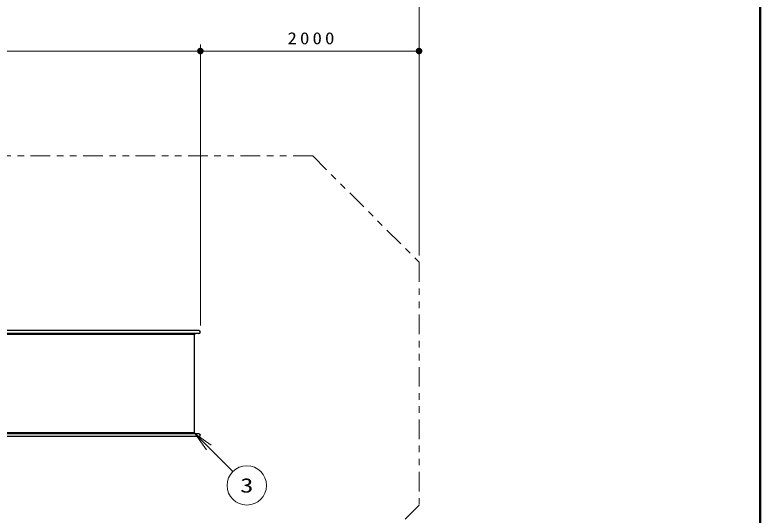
# Model space of a CAD drawing. Units: millimetres on the paper, scale 1:60. Extents: x -385 to 0, y -594 to 267.
# Drawn here: x -113.6 to 0, y 75.1 to 151.4 of the extents above; entities that cross this region are included whole.
import ezdxf
from ezdxf.enums import TextEntityAlignment as Align

# ---------------------------------------------------------------- set-up
doc = ezdxf.new("R2010")
doc.units = ezdxf.units.MM
doc.linetypes.add('USER3', pattern=[8, 3, -1, 1, -1, 1, -1])
doc.layers.add('1_60', color=2, linetype='Continuous', lineweight=25)
doc.layers.add('LY_3', color=7, linetype='Continuous', lineweight=13)
doc.styles.add('ＭＳ ゴシック', font='')
doc.styles.get('ＭＳ ゴシック').set_extended_font_data('MS Gothic')

# ---------------------------------------------------------------- blocks, each defined once
blk = doc.blocks.new('filled_dot')
at = {"color": 0, "linetype": 'Continuous', "lineweight": -2, "const_width": 1.25}
blk.add_lwpolyline([(-0.625, 0, 1), (0.625, 0, 1)], format="xyb", close=True, dxfattribs=at)

msp = doc.modelspace()

# ---------------------------------------------------------------- linework, layer by layer
at = {"layer": '1_60', "color": 7, "lineweight": 13}
for p, q in [((-51.989, 146.86), (-51.989, 156.86)), ((-85.322, 103.97), (-85.322, 146.86)), ((-51.989, 114.651), (-51.989, 146.86)), ((-286.708, 145.86), (-85.322, 145.86)), ((-85.322, 145.86), (-51.989, 145.86)), ((-84.364, 85.002), (-86.132, 87.476)), ((-86.132, 87.476), (-83.657, 85.709)), ((-86.132, 87.476), (-84.011, 85.355)), ((-86.132, 87.476), (-80.366, 81.711))]:
    msp.add_line(p, q, dxfattribs=at)
at = {"layer": '1_60', "linetype": 'USER3', "lineweight": 13}
for p, q in [((-68.197, 129.86), (-158.444, 129.86)), ((-68.197, 129.86), (-51.989, 113.651)), ((-51.989, 113.651), (-51.989, 76.568)), ((-51.989, 76.568), (-68.197, 60.36))]:
    msp.add_line(p, q, dxfattribs=at)
at = {"layer": '1_60', "color": 190}
for p, q in [((-85.548, 103.197), (-127.865, 103.197)), ((-85.548, 102.743), (-127.865, 102.743)), ((-86.215, 102.62), (-127.698, 102.62)), ((-86.287, 102.62), (-86.287, 87.6)), ((-86.131, 102.743), (-86.131, 102.703)), ((-85.548, 87.477), (-127.865, 87.477)), ((-86.215, 87.6), (-127.698, 87.6)), ((-86.131, 87.477), (-86.131, 87.517)), ((-85.548, 87.023), (-127.865, 87.023))]:
    msp.add_line(p, q, dxfattribs=at)
at = {"layer": '1_60', "color": 7, "lineweight": 13}
msp.add_circle((-78.245, 79.589), 3, dxfattribs=at)
at = {"layer": '1_60', "color": 190}
for centre, radius, start, end in [((-86.215, 102.703), 0.0833, 270, 0), ((-85.548, 102.97), 0.227, 270, 90), ((-86.215, 87.517), 0.0833, 0, 90), ((-85.548, 87.25), 0.227, 270, 90)]:
    msp.add_arc(centre, radius, start, end, dxfattribs=at)
at = {"layer": 'LY_3', "lineweight": 50}
msp.add_line((0, 0), (0, 267), dxfattribs=at)

# ---------------------------------------------------------------- block references
at = {"layer": '1_60', "color": 7, "lineweight": 13, "xscale": 0.4, "yscale": 0.4, "rotation": 180}
for p in [(-85.322, 145.86), (-51.989, 145.86)]:
    msp.add_blockref('filled_dot', p, dxfattribs=at)
at = {"layer": '1_60', "color": 7, "lineweight": 13, "xscale": 0.4, "yscale": 0.4}
msp.add_blockref('filled_dot', (-85.322, 145.86), dxfattribs=at)

# ---------------------------------------------------------------- texts
at = {"layer": '1_60', "color": 7, "style": 'ＭＳ ゴシック', "width": 1.35}
msp.add_text('3', height=2.199, dxfattribs=at).set_placement((-78.245, 79.589), align=Align.MIDDLE_CENTER)
at = {"layer": '1_60', "color": 7, "insert": (-68.232, 146.86), "char_height": 1.833, "attachment_point": 8, "style": 'ＭＳ ゴシック'}
msp.add_mtext('\\T1.33;\\W1.15;2000', dxfattribs=at)

doc.saveas('drawing.dxf')
